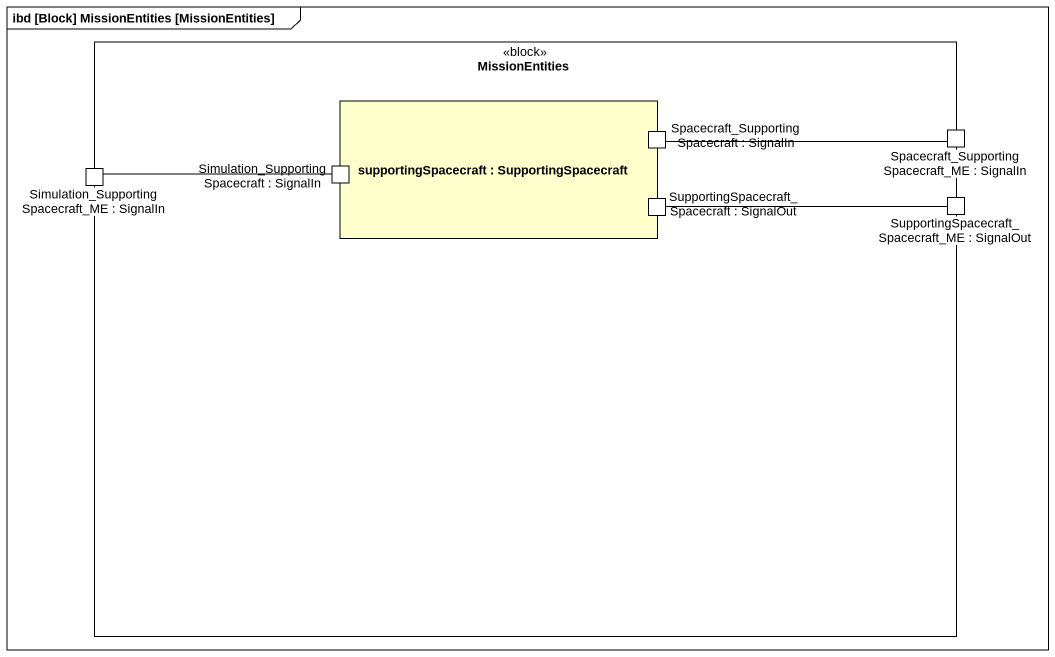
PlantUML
@startuml
mainframe ibd [Block] MissionEntities [MissionEntities]
rectangle MissionEntities <<block>> {
  rectangle "supportingSpacecraft : SupportingSpacecraft" as supportingSpacecraft {
    port "Simulation_SupportingSpacecraft : SignalIn" as Simulation
    port "Spacecraft_SupportingSpacecraft : SignalIn" as Spacecraft
    port "SupportingSpacecraft_Spacecraft : SignalOut" as SupportingSpacecraft
  }
  port "Spacecraft_SupportingSpacecraft_ME : SignalIn" as Spacecraft_2
  port "Simulation_SupportingSpacecraft_ME : SignalIn" as Simulation_2
  port "SupportingSpacecraft_Spacecraft_ME : SignalOut" as SupportingSpacecraft_2
}
Spacecraft -right- Spacecraft_2
Simulation_2 -right- Simulation
SupportingSpacecraft -right- SupportingSpacecraft_2
@enduml
